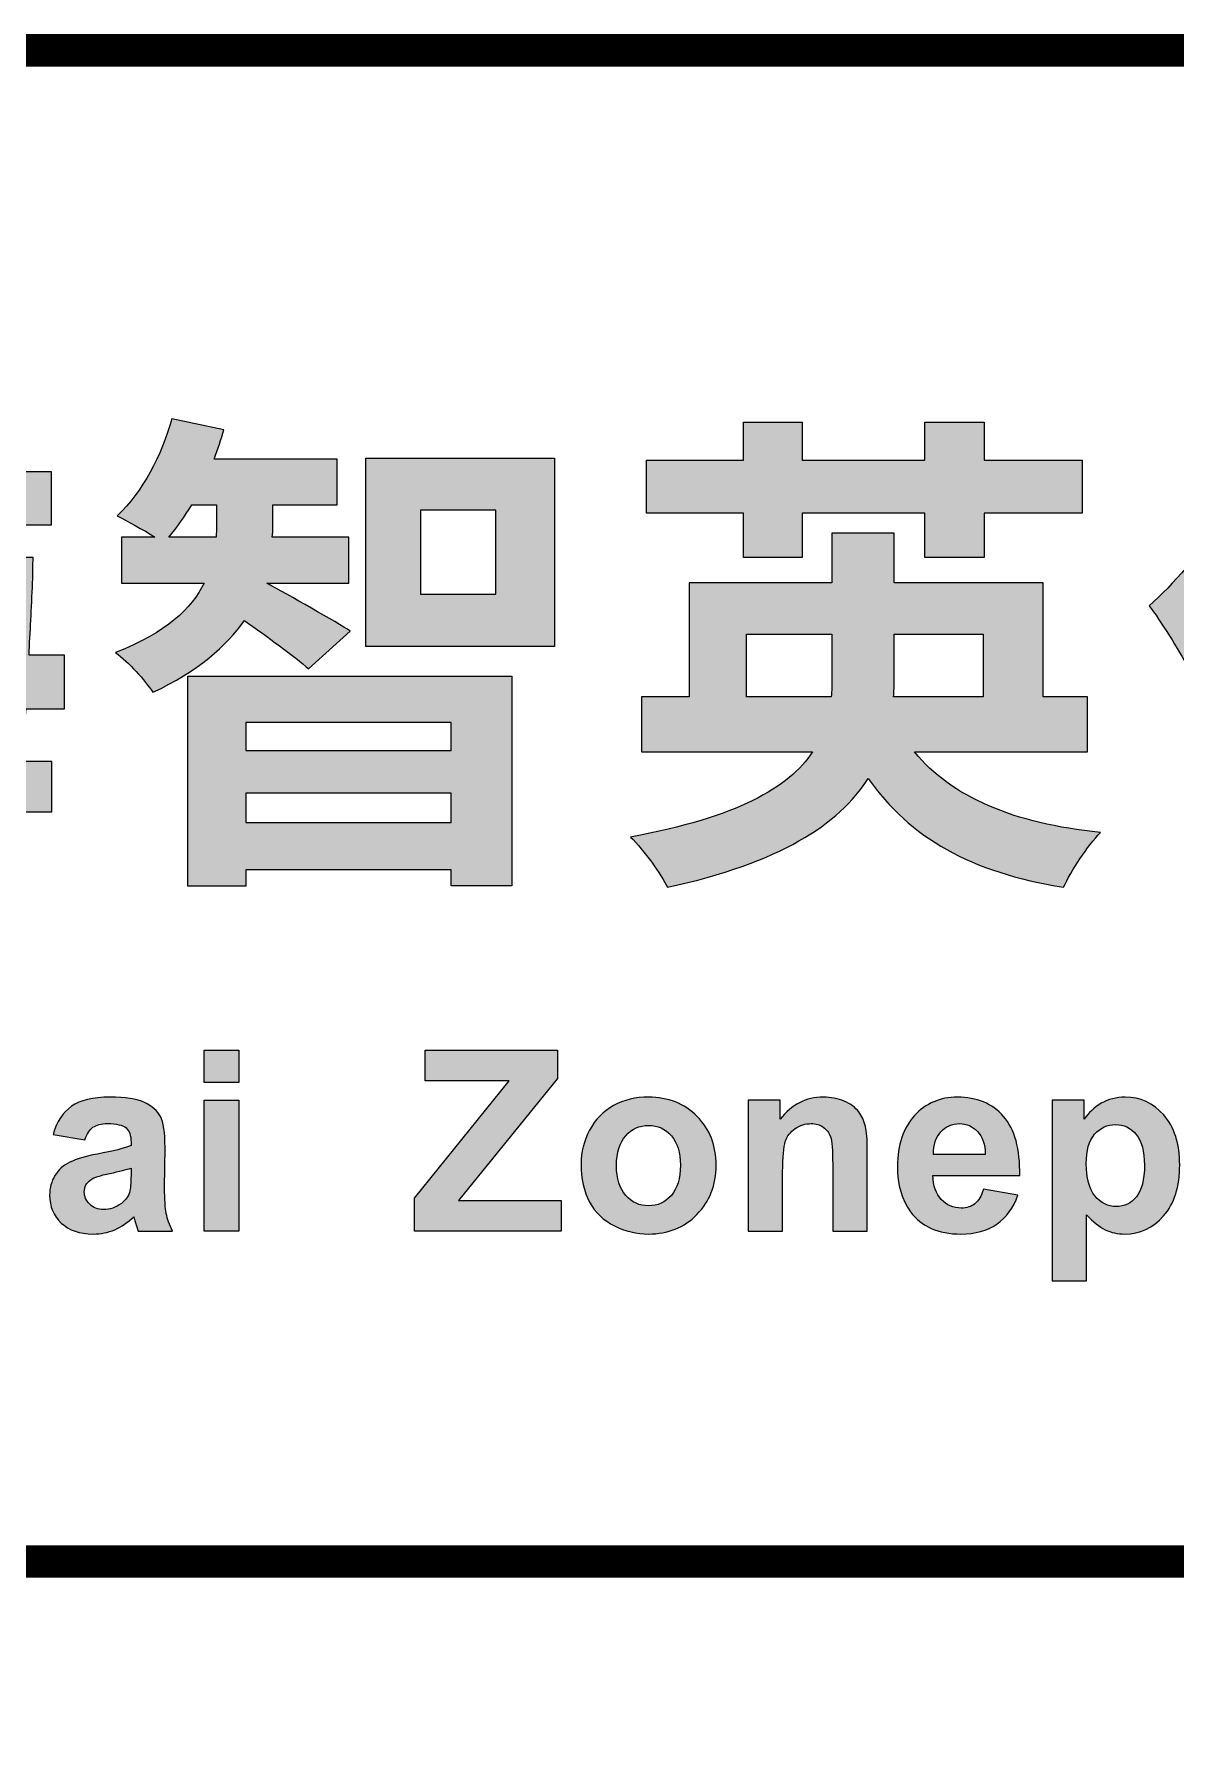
# Model space of a CAD drawing. Extents: x 148 to 221443, y -36682 to 6758.
# Drawn here: x 142863.4 to 143075, y -12151.3 to -11835 of the extents above; entities that cross this region are included whole.
import ezdxf

# ---------------------------------------------------------------- set-up
doc = ezdxf.new("R2010")
doc.units = 0
doc.header["$LTSCALE"] = 10
doc.header["$MEASUREMENT"] = 0
doc.layers.add('图层 1', color=7, linetype='Continuous')
doc.layers.add('图框层', color=7, linetype='Continuous', lineweight=15)

# ---------------------------------------------------------------- blocks, each defined once
blk = doc.blocks.new('block 5')
at = {"layer": '图层 1', "true_color": 0x0f208a}
h = blk.add_hatch(color=166, dxfattribs=at)
h.dxf.hatch_style = 2
edge = h.paths.add_edge_path()
edge.add_spline(control_points=[(88.756, -146.79), (88.591, -146.625), (88.242, -146.402), (87.971, -146.256), (87.971, -146.256), (88.281, -145.863), (88.281, -145.863), (88.553, -145.985), (88.911, -146.198), (89.086, -146.353), (89.086, -146.353), (88.756, -146.79), (88.756, -146.79)], knot_values=[0, 0, 0, 0, 1, 1, 1, 2, 2, 2, 3, 3, 3, 4, 4, 4, 4], degree=3, periodic=0)
edge = h.paths.add_edge_path()
edge.add_spline(control_points=[(88.097, -148.55), (88.295, -148.177), (88.562, -147.561), (88.771, -146.993), (88.771, -146.993), (89.212, -147.313), (89.212, -147.313), (89.033, -147.828), (88.814, -148.39), (88.601, -148.866), (88.601, -148.866), (88.097, -148.55), (88.097, -148.55)], knot_values=[0, 0, 0, 0, 1, 1, 1, 2, 2, 2, 3, 3, 3, 4, 4, 4, 4], degree=3, periodic=0)
edge = h.paths.add_edge_path()
edge.add_spline(control_points=[(89.076, -145.427), (88.902, -145.262), (88.523, -145.029), (88.242, -144.879), (88.242, -144.879), (88.562, -144.491), (88.562, -144.491), (88.844, -144.622), (89.227, -144.835), (89.421, -144.99), (89.421, -144.99), (89.076, -145.427), (89.076, -145.427)], knot_values=[0, 0, 0, 0, 1, 1, 1, 2, 2, 2, 3, 3, 3, 4, 4, 4, 4], degree=3, periodic=0)
edge = h.paths.add_edge_path()
edge.add_spline(control_points=[(92.117, -147.212), (92.103, -147.406), (92.088, -147.575), (92.074, -147.726), (92.074, -147.726), (92.37, -147.726), (92.37, -147.726), (92.37, -147.726), (92.37, -148.216), (92.37, -148.216), (92.37, -148.216), (92.011, -148.216), (92.011, -148.216), (91.972, -148.448), (91.923, -148.584), (91.865, -148.667), (91.754, -148.817), (91.632, -148.861), (91.472, -148.885), (91.327, -148.909), (91.094, -148.909), (90.866, -148.895), (90.856, -148.759), (90.798, -148.555), (90.716, -148.424), (90.929, -148.444), (91.118, -148.444), (91.215, -148.444), (91.298, -148.444), (91.341, -148.429), (91.395, -148.366), (91.414, -148.337), (91.438, -148.293), (91.458, -148.216), (91.458, -148.216), (89.455, -148.216), (89.455, -148.216), (89.508, -147.939), (89.566, -147.585), (89.62, -147.212), (89.62, -147.212), (89.188, -147.212), (89.188, -147.212), (89.188, -147.212), (89.188, -146.688), (89.188, -146.688), (89.188, -146.688), (89.687, -146.688), (89.687, -146.688), (89.721, -146.426), (89.75, -146.164), (89.775, -145.917), (89.716, -146.004), (89.653, -146.087), (89.595, -146.164), (89.484, -146.077), (89.236, -145.921), (89.101, -145.849), (89.426, -145.504), (89.712, -144.947), (89.877, -144.413), (89.877, -144.413), (90.434, -144.554), (90.434, -144.554), (90.396, -144.665), (90.352, -144.787), (90.303, -144.903), (90.303, -144.903), (92.365, -144.903), (92.365, -144.903), (92.365, -144.903), (92.365, -145.417), (92.365, -145.417), (92.365, -145.417), (90.066, -145.417), (90.066, -145.417), (90.008, -145.529), (89.954, -145.635), (89.891, -145.737), (89.891, -145.737), (92.185, -145.737), (92.185, -145.737), (92.185, -145.737), (92.185, -145.907), (92.18, -145.98), (92.171, -146.237), (92.156, -146.47), (92.146, -146.688), (92.146, -146.688), (92.491, -146.688), (92.491, -146.688), (92.491, -146.688), (92.491, -147.212), (92.491, -147.212), (92.491, -147.212), (92.117, -147.212), (92.117, -147.212)], knot_values=[0, 0, 0, 0, 1, 1, 1, 2, 2, 2, 3, 3, 3, 4, 4, 4, 5, 5, 5, 6, 6, 6, 7, 7, 7, 8, 8, 8, 9, 9, 9, 10, 10, 10, 11, 11, 11, 12, 12, 12, 13, 13, 13, 14, 14, 14, 15, 15, 15, 16, 16, 16, 17, 17, 17, 18, 18, 18, 19, 19, 19, 20, 20, 20, 21, 21, 21, 22, 22, 22, 23, 23, 23, 24, 24, 24, 25, 25, 25, 26, 26, 26, 27, 27, 27, 28, 28, 28, 29, 29, 29, 30, 30, 30, 31, 31, 31, 32, 32, 32, 32], degree=3, periodic=0)
edge = h.paths.add_edge_path()
edge.add_spline(control_points=[(90.153, -147.212), (90.129, -147.391), (90.105, -147.561), (90.08, -147.726), (90.08, -147.726), (90.813, -147.726), (90.813, -147.726), (90.696, -147.595), (90.531, -147.444), (90.391, -147.328), (90.391, -147.328), (90.575, -147.212), (90.575, -147.212), (90.575, -147.212), (90.153, -147.212), (90.153, -147.212)], knot_values=[0, 0, 0, 0, 1, 1, 1, 2, 2, 2, 3, 3, 3, 4, 4, 4, 5, 5, 5, 5], degree=3, periodic=0)
edge = h.paths.add_edge_path()
edge.add_spline(control_points=[(90.279, -146.227), (90.26, -146.382), (90.24, -146.533), (90.221, -146.688), (90.221, -146.688), (90.876, -146.688), (90.876, -146.688), (90.779, -146.571), (90.643, -146.441), (90.522, -146.334), (90.522, -146.334), (90.686, -146.227), (90.686, -146.227), (90.686, -146.227), (90.279, -146.227), (90.279, -146.227)], knot_values=[0, 0, 0, 0, 1, 1, 1, 2, 2, 2, 3, 3, 3, 4, 4, 4, 5, 5, 5, 5], degree=3, periodic=0)
edge = h.paths.add_edge_path()
edge.add_spline(control_points=[(91.54, -147.726), (91.56, -147.58), (91.574, -147.415), (91.589, -147.212), (91.589, -147.212), (90.808, -147.212), (90.808, -147.212), (90.968, -147.343), (91.142, -147.498), (91.239, -147.619), (91.239, -147.619), (91.084, -147.726), (91.084, -147.726), (91.084, -147.726), (91.54, -147.726), (91.54, -147.726)], knot_values=[0, 0, 0, 0, 1, 1, 1, 2, 2, 2, 3, 3, 3, 4, 4, 4, 5, 5, 5, 5], degree=3, periodic=0)
edge = h.paths.add_edge_path()
edge.add_spline(control_points=[(90.919, -146.227), (91.055, -146.348), (91.205, -146.489), (91.288, -146.596), (91.288, -146.596), (91.152, -146.688), (91.152, -146.688), (91.152, -146.688), (91.618, -146.688), (91.618, -146.688), (91.623, -146.542), (91.632, -146.392), (91.637, -146.227), (91.637, -146.227), (90.919, -146.227), (90.919, -146.227)], knot_values=[0, 0, 0, 0, 1, 1, 1, 2, 2, 2, 3, 3, 3, 4, 4, 4, 5, 5, 5, 5], degree=3, periodic=0)
h = blk.add_hatch(color=166, dxfattribs=at)
h.dxf.hatch_style = 2
edge = h.paths.add_edge_path()
edge.add_spline(control_points=[(94.873, -146.824), (94.737, -146.702), (94.465, -146.504), (94.247, -146.353), (94.072, -146.601), (93.791, -146.848), (93.355, -147.052), (93.277, -146.935), (93.117, -146.756), (92.991, -146.664), (93.486, -146.47), (93.733, -146.232), (93.854, -145.989), (93.854, -145.989), (93.049, -145.989), (93.049, -145.989), (93.049, -145.989), (93.049, -145.538), (93.049, -145.538), (93.049, -145.538), (93.374, -145.538), (93.374, -145.538), (93.258, -145.466), (93.102, -145.378), (93.006, -145.33), (93.253, -145.097), (93.442, -144.743), (93.539, -144.384), (93.539, -144.384), (94.048, -144.491), (94.048, -144.491), (94.019, -144.583), (93.99, -144.68), (93.951, -144.777), (93.951, -144.777), (95.154, -144.777), (95.154, -144.777), (95.154, -144.777), (95.154, -145.223), (95.154, -145.223), (95.154, -145.223), (94.524, -145.223), (94.524, -145.223), (94.524, -145.223), (94.524, -145.441), (94.524, -145.441), (94.524, -145.475), (94.524, -145.504), (94.519, -145.538), (94.519, -145.538), (95.266, -145.538), (95.266, -145.538), (95.266, -145.538), (95.266, -145.989), (95.266, -145.989), (95.266, -145.989), (94.465, -145.989), (94.465, -145.989), (94.669, -146.096), (95.154, -146.373), (95.28, -146.455), (95.28, -146.455), (94.873, -146.824), (94.873, -146.824)], knot_values=[0, 0, 0, 0, 1, 1, 1, 2, 2, 2, 3, 3, 3, 4, 4, 4, 5, 5, 5, 6, 6, 6, 7, 7, 7, 8, 8, 8, 9, 9, 9, 10, 10, 10, 11, 11, 11, 12, 12, 12, 13, 13, 13, 14, 14, 14, 15, 15, 15, 16, 16, 16, 17, 17, 17, 18, 18, 18, 19, 19, 19, 20, 20, 20, 21, 21, 21, 21], degree=3, periodic=0)
edge = h.paths.add_edge_path()
edge.add_spline(control_points=[(93.971, -145.538), (93.975, -145.5), (93.975, -145.466), (93.975, -145.432), (93.975, -145.432), (93.975, -145.223), (93.975, -145.223), (93.975, -145.223), (93.733, -145.223), (93.733, -145.223), (93.665, -145.34), (93.587, -145.446), (93.51, -145.538), (93.51, -145.538), (93.971, -145.538), (93.971, -145.538)], knot_values=[0, 0, 0, 0, 1, 1, 1, 2, 2, 2, 3, 3, 3, 4, 4, 4, 5, 5, 5, 5], degree=3, periodic=0)
h.paths.add_polyline_path([(93.694, -146.896), (96.856, -146.896), (96.856, -148.938), (96.265, -148.938), (96.265, -148.783), (94.262, -148.783), (94.262, -148.943), (93.694, -148.943)])
h.paths.add_polyline_path([(94.262, -147.347), (94.262, -147.619), (96.265, -147.619), (96.265, -147.347)])
h.paths.add_polyline_path([(96.265, -148.322), (96.265, -148.036), (94.262, -148.036), (94.262, -148.322)])
h.paths.add_polyline_path([(97.273, -144.767), (97.273, -146.605), (95.431, -146.605), (95.431, -144.767)])
h.paths.add_polyline_path([(96.701, -145.276), (95.964, -145.276), (95.964, -146.096), (96.701, -146.096)])
h = blk.add_hatch(color=166, dxfattribs=at)
h.dxf.hatch_style = 2
edge = h.paths.add_edge_path()
edge.add_spline(control_points=[(100.785, -147.634), (101.149, -148.075), (101.751, -148.332), (102.599, -148.419), (102.473, -148.55), (102.313, -148.793), (102.24, -148.953), (101.333, -148.807), (100.742, -148.473), (100.334, -147.891), (100.048, -148.342), (99.471, -148.715), (98.375, -148.953), (98.312, -148.827), (98.147, -148.594), (98.016, -148.463), (99.054, -148.274), (99.563, -147.978), (99.791, -147.634), (99.791, -147.634), (98.123, -147.634), (98.123, -147.634), (98.123, -147.634), (98.123, -147.095), (98.123, -147.095), (98.123, -147.095), (98.588, -147.095), (98.588, -147.095), (98.588, -147.095), (98.588, -145.985), (98.588, -145.985), (98.588, -145.985), (99.98, -145.985), (99.98, -145.985), (99.98, -145.985), (99.98, -145.5), (99.98, -145.5), (99.98, -145.5), (100.586, -145.5), (100.586, -145.5), (100.586, -145.5), (100.586, -145.985), (100.586, -145.985), (100.586, -145.985), (102.041, -145.985), (102.041, -145.985), (102.041, -145.985), (102.041, -147.095), (102.041, -147.095), (102.041, -147.095), (102.473, -147.095), (102.473, -147.095), (102.473, -147.095), (102.473, -147.634), (102.473, -147.634), (102.473, -147.634), (100.785, -147.634), (100.785, -147.634)], knot_values=[0, 0, 0, 0, 1, 1, 1, 2, 2, 2, 3, 3, 3, 4, 4, 4, 5, 5, 5, 6, 6, 6, 7, 7, 7, 8, 8, 8, 9, 9, 9, 10, 10, 10, 11, 11, 11, 12, 12, 12, 13, 13, 13, 14, 14, 14, 15, 15, 15, 16, 16, 16, 17, 17, 17, 18, 18, 18, 19, 19, 19, 19], degree=3, periodic=0)
h.paths.add_polyline_path([(99.117, -145.306), (98.171, -145.306), (98.171, -144.787), (99.117, -144.787), (99.117, -144.418), (99.689, -144.418), (99.689, -144.787), (100.887, -144.787), (100.887, -144.418), (101.464, -144.418), (101.464, -144.787), (102.42, -144.787), (102.42, -145.306), (101.464, -145.306), (101.464, -145.737), (100.887, -145.737), (100.887, -145.306), (99.689, -145.306), (99.689, -145.737), (99.117, -145.737)])
edge = h.paths.add_edge_path()
edge.add_spline(control_points=[(99.971, -147.095), (99.98, -147.037), (99.98, -146.979), (99.98, -146.921), (99.98, -146.921), (99.98, -146.484), (99.98, -146.484), (99.98, -146.484), (99.146, -146.484), (99.146, -146.484), (99.146, -146.484), (99.146, -147.095), (99.146, -147.095), (99.146, -147.095), (99.971, -147.095), (99.971, -147.095)], knot_values=[0, 0, 0, 0, 1, 1, 1, 2, 2, 2, 3, 3, 3, 4, 4, 4, 5, 5, 5, 5], degree=3, periodic=0)
edge = h.paths.add_edge_path()
edge.add_spline(control_points=[(100.586, -146.484), (100.586, -146.484), (100.586, -146.93), (100.586, -146.93), (100.586, -146.984), (100.586, -147.042), (100.582, -147.095), (100.582, -147.095), (101.455, -147.095), (101.455, -147.095), (101.455, -147.095), (101.455, -146.484), (101.455, -146.484), (101.455, -146.484), (100.586, -146.484), (100.586, -146.484)], knot_values=[0, 0, 0, 0, 1, 1, 1, 2, 2, 2, 3, 3, 3, 4, 4, 4, 5, 5, 5, 5], degree=3, periodic=0)
h = blk.add_hatch(color=166, dxfattribs=at)
h.dxf.hatch_style = 2
edge = h.paths.add_edge_path()
edge.add_spline(control_points=[(106.766, -148.283), (106.975, -148.283), (107.009, -148.089), (107.047, -147.289), (107.193, -147.406), (107.45, -147.527), (107.615, -147.566), (107.552, -148.507), (107.402, -148.861), (106.824, -148.861), (106.824, -148.861), (106.116, -148.861), (106.116, -148.861), (105.52, -148.861), (105.35, -148.647), (105.35, -147.949), (105.35, -147.949), (105.35, -147.449), (105.35, -147.449), (105.161, -147.566), (104.981, -147.663), (104.797, -147.75), (104.719, -147.639), (104.559, -147.469), (104.419, -147.352), (104.419, -147.352), (104.419, -148.943), (104.419, -148.943), (104.419, -148.943), (103.808, -148.943), (103.808, -148.943), (103.808, -148.943), (103.808, -146.397), (103.808, -146.397), (103.686, -146.542), (103.565, -146.673), (103.444, -146.794), (103.371, -146.654), (103.182, -146.344), (103.075, -146.208), (103.56, -145.776), (104.036, -145.092), (104.302, -144.394), (104.302, -144.394), (104.889, -144.588), (104.889, -144.588), (104.758, -144.898), (104.598, -145.213), (104.419, -145.519), (104.419, -145.519), (104.419, -147.289), (104.419, -147.289), (104.719, -147.144), (105.039, -146.964), (105.35, -146.736), (105.35, -146.736), (105.35, -144.486), (105.35, -144.486), (105.35, -144.486), (105.975, -144.486), (105.975, -144.486), (105.975, -144.486), (105.975, -146.237), (105.975, -146.237), (106.364, -145.888), (106.722, -145.485), (107.009, -145.044), (107.009, -145.044), (107.561, -145.422), (107.561, -145.422), (107.11, -146.048), (106.548, -146.591), (105.975, -147.027), (105.975, -147.027), (105.975, -147.959), (105.975, -147.959), (105.975, -148.24), (106.005, -148.283), (106.199, -148.283), (106.199, -148.283), (106.766, -148.283), (106.766, -148.283)], knot_values=[0, 0, 0, 0, 1, 1, 1, 2, 2, 2, 3, 3, 3, 4, 4, 4, 5, 5, 5, 6, 6, 6, 7, 7, 7, 8, 8, 8, 9, 9, 9, 10, 10, 10, 11, 11, 11, 12, 12, 12, 13, 13, 13, 14, 14, 14, 15, 15, 15, 16, 16, 16, 17, 17, 17, 18, 18, 18, 19, 19, 19, 20, 20, 20, 21, 21, 21, 22, 22, 22, 23, 23, 23, 24, 24, 24, 25, 25, 25, 26, 26, 26, 27, 27, 27, 27], degree=3, periodic=0)
at = {"layer": '图层 1', "lineweight": 0}
for points in [[(99.117, -145.306), (98.171, -145.306), (98.171, -144.787), (99.117, -144.787), (99.117, -144.418), (99.689, -144.418), (99.689, -144.787), (100.887, -144.787), (100.887, -144.418), (101.464, -144.418), (101.464, -144.787), (102.42, -144.787), (102.42, -145.306), (101.464, -145.306), (101.464, -145.737), (100.887, -145.737), (100.887, -145.306), (99.689, -145.306), (99.689, -145.737), (99.117, -145.737), (99.117, -145.306)], [(97.273, -144.767), (97.273, -146.605), (95.431, -146.605), (95.431, -144.767), (97.273, -144.767)], [(96.701, -145.276), (95.964, -145.276), (95.964, -146.096), (96.701, -146.096), (96.701, -145.276)], [(93.694, -146.896), (96.856, -146.896), (96.856, -148.938), (96.265, -148.938), (96.265, -148.783), (94.262, -148.783), (94.262, -148.943), (93.694, -148.943), (93.694, -146.896)], [(94.262, -147.347), (94.262, -147.619), (96.265, -147.619), (96.265, -147.347), (94.262, -147.347)], [(96.265, -148.322), (96.265, -148.036), (94.262, -148.036), (94.262, -148.322), (96.265, -148.322)]]:
    blk.add_lwpolyline(points, dxfattribs=at)
for points, knots in [([(92.117, -147.212), (92.103, -147.406), (92.088, -147.575), (92.074, -147.726), (92.074, -147.726), (92.37, -147.726), (92.37, -147.726), (92.37, -147.726), (92.37, -148.216), (92.37, -148.216), (92.37, -148.216), (92.011, -148.216), (92.011, -148.216), (91.972, -148.448), (91.923, -148.584), (91.865, -148.667), (91.754, -148.817), (91.632, -148.861), (91.472, -148.885), (91.327, -148.909), (91.094, -148.909), (90.866, -148.895), (90.856, -148.759), (90.798, -148.555), (90.716, -148.424), (90.929, -148.444), (91.118, -148.444), (91.215, -148.444), (91.298, -148.444), (91.341, -148.429), (91.395, -148.366), (91.414, -148.337), (91.438, -148.293), (91.458, -148.216), (91.458, -148.216), (89.455, -148.216), (89.455, -148.216), (89.508, -147.939), (89.566, -147.585), (89.62, -147.212), (89.62, -147.212), (89.188, -147.212), (89.188, -147.212), (89.188, -147.212), (89.188, -146.688), (89.188, -146.688), (89.188, -146.688), (89.687, -146.688), (89.687, -146.688), (89.721, -146.426), (89.75, -146.164), (89.775, -145.917), (89.716, -146.004), (89.653, -146.087), (89.595, -146.164), (89.484, -146.077), (89.236, -145.921), (89.101, -145.849), (89.426, -145.504), (89.712, -144.947), (89.877, -144.413), (89.877, -144.413), (90.434, -144.554), (90.434, -144.554), (90.396, -144.665), (90.352, -144.787), (90.303, -144.903), (90.303, -144.903), (92.365, -144.903), (92.365, -144.903), (92.365, -144.903), (92.365, -145.417), (92.365, -145.417), (92.365, -145.417), (90.066, -145.417), (90.066, -145.417), (90.008, -145.529), (89.954, -145.635), (89.891, -145.737), (89.891, -145.737), (92.185, -145.737), (92.185, -145.737), (92.185, -145.737), (92.185, -145.907), (92.18, -145.98), (92.171, -146.237), (92.156, -146.47), (92.146, -146.688), (92.146, -146.688), (92.491, -146.688), (92.491, -146.688), (92.491, -146.688), (92.491, -147.212), (92.491, -147.212), (92.491, -147.212), (92.117, -147.212), (92.117, -147.212)], [0, 0, 0, 0, 1, 1, 1, 2, 2, 2, 3, 3, 3, 4, 4, 4, 5, 5, 5, 6, 6, 6, 7, 7, 7, 8, 8, 8, 9, 9, 9, 10, 10, 10, 11, 11, 11, 12, 12, 12, 13, 13, 13, 14, 14, 14, 15, 15, 15, 16, 16, 16, 17, 17, 17, 18, 18, 18, 19, 19, 19, 20, 20, 20, 21, 21, 21, 22, 22, 22, 23, 23, 23, 24, 24, 24, 25, 25, 25, 26, 26, 26, 27, 27, 27, 28, 28, 28, 29, 29, 29, 30, 30, 30, 31, 31, 31, 32, 32, 32, 32]), ([(94.873, -146.824), (94.737, -146.702), (94.465, -146.504), (94.247, -146.353), (94.072, -146.601), (93.791, -146.848), (93.355, -147.052), (93.277, -146.935), (93.117, -146.756), (92.991, -146.664), (93.486, -146.47), (93.733, -146.232), (93.854, -145.989), (93.854, -145.989), (93.049, -145.989), (93.049, -145.989), (93.049, -145.989), (93.049, -145.538), (93.049, -145.538), (93.049, -145.538), (93.374, -145.538), (93.374, -145.538), (93.258, -145.466), (93.102, -145.378), (93.006, -145.33), (93.253, -145.097), (93.442, -144.743), (93.539, -144.384), (93.539, -144.384), (94.048, -144.491), (94.048, -144.491), (94.019, -144.583), (93.99, -144.68), (93.951, -144.777), (93.951, -144.777), (95.154, -144.777), (95.154, -144.777), (95.154, -144.777), (95.154, -145.223), (95.154, -145.223), (95.154, -145.223), (94.524, -145.223), (94.524, -145.223), (94.524, -145.223), (94.524, -145.441), (94.524, -145.441), (94.524, -145.475), (94.524, -145.504), (94.519, -145.538), (94.519, -145.538), (95.266, -145.538), (95.266, -145.538), (95.266, -145.538), (95.266, -145.989), (95.266, -145.989), (95.266, -145.989), (94.465, -145.989), (94.465, -145.989), (94.669, -146.096), (95.154, -146.373), (95.28, -146.455), (95.28, -146.455), (94.873, -146.824), (94.873, -146.824)], [0, 0, 0, 0, 1, 1, 1, 2, 2, 2, 3, 3, 3, 4, 4, 4, 5, 5, 5, 6, 6, 6, 7, 7, 7, 8, 8, 8, 9, 9, 9, 10, 10, 10, 11, 11, 11, 12, 12, 12, 13, 13, 13, 14, 14, 14, 15, 15, 15, 16, 16, 16, 17, 17, 17, 18, 18, 18, 19, 19, 19, 20, 20, 20, 21, 21, 21, 21]), ([(106.766, -148.283), (106.975, -148.283), (107.009, -148.089), (107.047, -147.289), (107.193, -147.406), (107.45, -147.527), (107.615, -147.566), (107.552, -148.507), (107.402, -148.861), (106.824, -148.861), (106.824, -148.861), (106.116, -148.861), (106.116, -148.861), (105.52, -148.861), (105.35, -148.647), (105.35, -147.949), (105.35, -147.949), (105.35, -147.449), (105.35, -147.449), (105.161, -147.566), (104.981, -147.663), (104.797, -147.75), (104.719, -147.639), (104.559, -147.469), (104.419, -147.352), (104.419, -147.352), (104.419, -148.943), (104.419, -148.943), (104.419, -148.943), (103.808, -148.943), (103.808, -148.943), (103.808, -148.943), (103.808, -146.397), (103.808, -146.397), (103.686, -146.542), (103.565, -146.673), (103.444, -146.794), (103.371, -146.654), (103.182, -146.344), (103.075, -146.208), (103.56, -145.776), (104.036, -145.092), (104.302, -144.394), (104.302, -144.394), (104.889, -144.588), (104.889, -144.588), (104.758, -144.898), (104.598, -145.213), (104.419, -145.519), (104.419, -145.519), (104.419, -147.289), (104.419, -147.289), (104.719, -147.144), (105.039, -146.964), (105.35, -146.736), (105.35, -146.736), (105.35, -144.486), (105.35, -144.486), (105.35, -144.486), (105.975, -144.486), (105.975, -144.486), (105.975, -144.486), (105.975, -146.237), (105.975, -146.237), (106.364, -145.888), (106.722, -145.485), (107.009, -145.044), (107.009, -145.044), (107.561, -145.422), (107.561, -145.422), (107.11, -146.048), (106.548, -146.591), (105.975, -147.027), (105.975, -147.027), (105.975, -147.959), (105.975, -147.959), (105.975, -148.24), (106.005, -148.283), (106.199, -148.283), (106.199, -148.283), (106.766, -148.283), (106.766, -148.283)], [0, 0, 0, 0, 1, 1, 1, 2, 2, 2, 3, 3, 3, 4, 4, 4, 5, 5, 5, 6, 6, 6, 7, 7, 7, 8, 8, 8, 9, 9, 9, 10, 10, 10, 11, 11, 11, 12, 12, 12, 13, 13, 13, 14, 14, 14, 15, 15, 15, 16, 16, 16, 17, 17, 17, 18, 18, 18, 19, 19, 19, 20, 20, 20, 21, 21, 21, 22, 22, 22, 23, 23, 23, 24, 24, 24, 25, 25, 25, 26, 26, 26, 27, 27, 27, 27]), ([(93.971, -145.538), (93.975, -145.5), (93.975, -145.466), (93.975, -145.432), (93.975, -145.432), (93.975, -145.223), (93.975, -145.223), (93.975, -145.223), (93.733, -145.223), (93.733, -145.223), (93.665, -145.34), (93.587, -145.446), (93.51, -145.538), (93.51, -145.538), (93.971, -145.538), (93.971, -145.538)], [0, 0, 0, 0, 1, 1, 1, 2, 2, 2, 3, 3, 3, 4, 4, 4, 5, 5, 5, 5]), ([(100.785, -147.634), (101.149, -148.075), (101.751, -148.332), (102.599, -148.419), (102.473, -148.55), (102.313, -148.793), (102.24, -148.953), (101.333, -148.807), (100.742, -148.473), (100.334, -147.891), (100.048, -148.342), (99.471, -148.715), (98.375, -148.953), (98.312, -148.827), (98.147, -148.594), (98.016, -148.463), (99.054, -148.274), (99.563, -147.978), (99.791, -147.634), (99.791, -147.634), (98.123, -147.634), (98.123, -147.634), (98.123, -147.634), (98.123, -147.095), (98.123, -147.095), (98.123, -147.095), (98.588, -147.095), (98.588, -147.095), (98.588, -147.095), (98.588, -145.985), (98.588, -145.985), (98.588, -145.985), (99.98, -145.985), (99.98, -145.985), (99.98, -145.985), (99.98, -145.5), (99.98, -145.5), (99.98, -145.5), (100.586, -145.5), (100.586, -145.5), (100.586, -145.5), (100.586, -145.985), (100.586, -145.985), (100.586, -145.985), (102.041, -145.985), (102.041, -145.985), (102.041, -145.985), (102.041, -147.095), (102.041, -147.095), (102.041, -147.095), (102.473, -147.095), (102.473, -147.095), (102.473, -147.095), (102.473, -147.634), (102.473, -147.634), (102.473, -147.634), (100.785, -147.634), (100.785, -147.634)], [0, 0, 0, 0, 1, 1, 1, 2, 2, 2, 3, 3, 3, 4, 4, 4, 5, 5, 5, 6, 6, 6, 7, 7, 7, 8, 8, 8, 9, 9, 9, 10, 10, 10, 11, 11, 11, 12, 12, 12, 13, 13, 13, 14, 14, 14, 15, 15, 15, 16, 16, 16, 17, 17, 17, 18, 18, 18, 19, 19, 19, 19]), ([(99.971, -147.095), (99.98, -147.037), (99.98, -146.979), (99.98, -146.921), (99.98, -146.921), (99.98, -146.484), (99.98, -146.484), (99.98, -146.484), (99.146, -146.484), (99.146, -146.484), (99.146, -146.484), (99.146, -147.095), (99.146, -147.095), (99.146, -147.095), (99.971, -147.095), (99.971, -147.095)], [0, 0, 0, 0, 1, 1, 1, 2, 2, 2, 3, 3, 3, 4, 4, 4, 5, 5, 5, 5]), ([(100.586, -146.484), (100.586, -146.484), (100.586, -146.93), (100.586, -146.93), (100.586, -146.984), (100.586, -147.042), (100.582, -147.095), (100.582, -147.095), (101.455, -147.095), (101.455, -147.095), (101.455, -147.095), (101.455, -146.484), (101.455, -146.484), (101.455, -146.484), (100.586, -146.484), (100.586, -146.484)], [0, 0, 0, 0, 1, 1, 1, 2, 2, 2, 3, 3, 3, 4, 4, 4, 5, 5, 5, 5])]:
    blk.add_open_spline(points, degree=3, knots=knots, dxfattribs=at)
blk = doc.blocks.new('block 6')
at = {"layer": '图层 1', "true_color": 0x0f208a}
h = blk.add_hatch(color=166, dxfattribs=at)
h.dxf.hatch_style = 2
h.paths.add_polyline_path([(93.855, -150.856), (93.855, -150.543), (94.193, -150.543), (94.193, -150.856)])
h.paths.add_polyline_path([(93.855, -152.306), (93.855, -151.029), (94.193, -151.029), (94.193, -152.306)])
h = blk.add_hatch(color=166, dxfattribs=at)
h.dxf.hatch_style = 2
h.paths.add_polyline_path([(95.906, -152.306), (95.906, -151.985), (96.832, -150.841), (96.01, -150.841), (96.01, -150.543), (97.301, -150.543), (97.301, -150.819), (96.335, -152.009), (97.338, -152.009), (97.338, -152.306)])
h = blk.add_hatch(color=166, dxfattribs=at)
h.dxf.hatch_style = 2
edge = h.paths.add_edge_path()
edge.add_spline(control_points=[(92.689, -151.418), (92.689, -151.418), (92.382, -151.363), (92.382, -151.363), (92.416, -151.24), (92.476, -151.148), (92.56, -151.089), (92.644, -151.03), (92.769, -151), (92.935, -151), (93.086, -151), (93.198, -151.018), (93.272, -151.053), (93.346, -151.089), (93.398, -151.134), (93.428, -151.189), (93.458, -151.244), (93.473, -151.345), (93.473, -151.492), (93.473, -151.492), (93.469, -151.886), (93.469, -151.886), (93.469, -151.998), (93.475, -152.081), (93.485, -152.135), (93.496, -152.188), (93.516, -152.245), (93.546, -152.306), (93.546, -152.306), (93.212, -152.306), (93.212, -152.306), (93.203, -152.284), (93.192, -152.25), (93.179, -152.206), (93.174, -152.186), (93.17, -152.173), (93.167, -152.166), (93.11, -152.223), (93.048, -152.265), (92.982, -152.293), (92.916, -152.321), (92.846, -152.335), (92.772, -152.335), (92.64, -152.335), (92.536, -152.299), (92.461, -152.228), (92.385, -152.156), (92.347, -152.066), (92.347, -151.957), (92.347, -151.885), (92.364, -151.821), (92.399, -151.764), (92.433, -151.708), (92.482, -151.664), (92.544, -151.634), (92.606, -151.604), (92.695, -151.578), (92.813, -151.555), (92.971, -151.526), (93.08, -151.498), (93.141, -151.473), (93.141, -151.473), (93.141, -151.439), (93.141, -151.439), (93.141, -151.374), (93.125, -151.328), (93.093, -151.3), (93.061, -151.272), (93, -151.258), (92.911, -151.258), (92.851, -151.258), (92.804, -151.27), (92.77, -151.294), (92.737, -151.318), (92.71, -151.359), (92.689, -151.418)], knot_values=[0, 0, 0, 0, 1, 1, 1, 2, 2, 2, 3, 3, 3, 4, 4, 4, 5, 5, 5, 6, 6, 6, 7, 7, 7, 8, 8, 8, 9, 9, 9, 10, 10, 10, 11, 11, 11, 12, 12, 12, 13, 13, 13, 14, 14, 14, 15, 15, 15, 16, 16, 16, 17, 17, 17, 18, 18, 18, 19, 19, 19, 20, 20, 20, 21, 21, 21, 22, 22, 22, 23, 23, 23, 24, 24, 24, 25, 25, 25, 25], degree=3, periodic=0)
edge = h.paths.add_edge_path()
edge.add_spline(control_points=[(93.141, -151.692), (93.098, -151.707), (93.029, -151.724), (92.935, -151.744), (92.841, -151.764), (92.78, -151.784), (92.751, -151.803), (92.707, -151.834), (92.685, -151.874), (92.685, -151.923), (92.685, -151.969), (92.703, -152.011), (92.738, -152.045), (92.773, -152.08), (92.818, -152.097), (92.873, -152.097), (92.934, -152.097), (92.992, -152.077), (93.047, -152.037), (93.088, -152.006), (93.115, -151.969), (93.128, -151.925), (93.136, -151.896), (93.141, -151.841), (93.141, -151.76), (93.141, -151.76), (93.141, -151.692), (93.141, -151.692)], knot_values=[0, 0, 0, 0, 1, 1, 1, 2, 2, 2, 3, 3, 3, 4, 4, 4, 5, 5, 5, 6, 6, 6, 7, 7, 7, 8, 8, 8, 9, 9, 9, 9], degree=3, periodic=0)
h = blk.add_hatch(color=166, dxfattribs=at)
h.dxf.hatch_style = 2
edge = h.paths.add_edge_path()
edge.add_spline(control_points=[(97.532, -151.649), (97.532, -151.537), (97.559, -151.428), (97.615, -151.323), (97.67, -151.218), (97.748, -151.138), (97.85, -151.083), (97.951, -151.027), (98.064, -151), (98.19, -151), (98.383, -151), (98.541, -151.063), (98.664, -151.188), (98.788, -151.313), (98.85, -151.472), (98.85, -151.664), (98.85, -151.857), (98.787, -152.017), (98.663, -152.144), (98.538, -152.271), (98.381, -152.335), (98.192, -152.335), (98.075, -152.335), (97.963, -152.308), (97.857, -152.255), (97.751, -152.203), (97.67, -152.125), (97.615, -152.023), (97.559, -151.92), (97.532, -151.796), (97.532, -151.649)], knot_values=[0, 0, 0, 0, 1, 1, 1, 2, 2, 2, 3, 3, 3, 4, 4, 4, 5, 5, 5, 6, 6, 6, 7, 7, 7, 8, 8, 8, 9, 9, 9, 10, 10, 10, 10], degree=3, periodic=0)
edge = h.paths.add_edge_path()
edge.add_spline(control_points=[(97.878, -151.668), (97.878, -151.794), (97.908, -151.891), (97.968, -151.958), (98.028, -152.026), (98.102, -152.06), (98.191, -152.06), (98.279, -152.06), (98.353, -152.026), (98.413, -151.958), (98.472, -151.891), (98.502, -151.793), (98.502, -151.665), (98.502, -151.54), (98.472, -151.444), (98.413, -151.376), (98.353, -151.309), (98.279, -151.276), (98.191, -151.276), (98.102, -151.276), (98.028, -151.309), (97.968, -151.376), (97.908, -151.444), (97.878, -151.541), (97.878, -151.668)], knot_values=[0, 0, 0, 0, 1, 1, 1, 2, 2, 2, 3, 3, 3, 4, 4, 4, 5, 5, 5, 6, 6, 6, 7, 7, 7, 8, 8, 8, 8], degree=3, periodic=0)
h = blk.add_hatch(color=166, dxfattribs=at)
h.dxf.hatch_style = 2
edge = h.paths.add_edge_path()
edge.add_spline(control_points=[(100.325, -152.306), (100.325, -152.306), (99.987, -152.306), (99.987, -152.306), (99.987, -152.306), (99.987, -151.654), (99.987, -151.654), (99.987, -151.516), (99.98, -151.427), (99.966, -151.386), (99.951, -151.346), (99.928, -151.315), (99.895, -151.292), (99.863, -151.27), (99.824, -151.258), (99.778, -151.258), (99.719, -151.258), (99.667, -151.274), (99.62, -151.307), (99.574, -151.339), (99.542, -151.381), (99.525, -151.434), (99.508, -151.487), (99.499, -151.585), (99.499, -151.728), (99.499, -151.728), (99.499, -152.306), (99.499, -152.306), (99.499, -152.306), (99.161, -152.306), (99.161, -152.306), (99.161, -152.306), (99.161, -151.029), (99.161, -151.029), (99.161, -151.029), (99.475, -151.029), (99.475, -151.029), (99.475, -151.029), (99.475, -151.216), (99.475, -151.216), (99.587, -151.072), (99.727, -151), (99.896, -151), (99.97, -151), (100.039, -151.013), (100.1, -151.04), (100.162, -151.067), (100.209, -151.101), (100.241, -151.143), (100.272, -151.185), (100.294, -151.232), (100.307, -151.285), (100.319, -151.338), (100.325, -151.413), (100.325, -151.512), (100.325, -151.512), (100.325, -152.306), (100.325, -152.306)], knot_values=[0, 0, 0, 0, 1, 1, 1, 2, 2, 2, 3, 3, 3, 4, 4, 4, 5, 5, 5, 6, 6, 6, 7, 7, 7, 8, 8, 8, 9, 9, 9, 10, 10, 10, 11, 11, 11, 12, 12, 12, 13, 13, 13, 14, 14, 14, 15, 15, 15, 16, 16, 16, 17, 17, 17, 18, 18, 18, 19, 19, 19, 19], degree=3, periodic=0)
h = blk.add_hatch(color=166, dxfattribs=at)
h.dxf.hatch_style = 2
edge = h.paths.add_edge_path()
edge.add_spline(control_points=[(101.457, -151.899), (101.457, -151.899), (101.794, -151.956), (101.794, -151.956), (101.75, -152.08), (101.682, -152.173), (101.589, -152.238), (101.495, -152.303), (101.378, -152.335), (101.238, -152.335), (101.016, -152.335), (100.852, -152.262), (100.745, -152.117), (100.661, -152.001), (100.619, -151.854), (100.619, -151.677), (100.619, -151.465), (100.674, -151.3), (100.785, -151.18), (100.895, -151.06), (101.035, -151), (101.204, -151), (101.394, -151), (101.544, -151.063), (101.654, -151.188), (101.764, -151.313), (101.817, -151.506), (101.812, -151.765), (101.812, -151.765), (100.965, -151.765), (100.965, -151.765), (100.967, -151.865), (100.995, -151.943), (101.047, -151.999), (101.099, -152.054), (101.164, -152.082), (101.242, -152.082), (101.295, -152.082), (101.339, -152.068), (101.375, -152.039), (101.411, -152.01), (101.438, -151.964), (101.457, -151.899)], knot_values=[0, 0, 0, 0, 1, 1, 1, 2, 2, 2, 3, 3, 3, 4, 4, 4, 5, 5, 5, 6, 6, 6, 7, 7, 7, 8, 8, 8, 9, 9, 9, 10, 10, 10, 11, 11, 11, 12, 12, 12, 13, 13, 13, 14, 14, 14, 14], degree=3, periodic=0)
edge = h.paths.add_edge_path()
edge.add_spline(control_points=[(101.476, -151.558), (101.474, -151.46), (101.448, -151.386), (101.4, -151.335), (101.352, -151.284), (101.294, -151.258), (101.225, -151.258), (101.151, -151.258), (101.09, -151.285), (101.042, -151.339), (100.994, -151.393), (100.97, -151.466), (100.971, -151.558), (100.971, -151.558), (101.476, -151.558), (101.476, -151.558)], knot_values=[0, 0, 0, 0, 1, 1, 1, 2, 2, 2, 3, 3, 3, 4, 4, 4, 5, 5, 5, 5], degree=3, periodic=0)
h = blk.add_hatch(color=166, dxfattribs=at)
h.dxf.hatch_style = 2
edge = h.paths.add_edge_path()
edge.add_spline(control_points=[(102.127, -151.029), (102.127, -151.029), (102.442, -151.029), (102.442, -151.029), (102.442, -151.029), (102.442, -151.216), (102.442, -151.216), (102.483, -151.152), (102.538, -151.1), (102.608, -151.06), (102.677, -151.02), (102.755, -151), (102.84, -151), (102.988, -151), (103.114, -151.058), (103.217, -151.174), (103.321, -151.291), (103.373, -151.453), (103.373, -151.66), (103.373, -151.874), (103.32, -152.039), (103.216, -152.157), (103.112, -152.276), (102.986, -152.335), (102.837, -152.335), (102.767, -152.335), (102.703, -152.321), (102.646, -152.293), (102.588, -152.265), (102.528, -152.217), (102.465, -152.149), (102.465, -152.149), (102.465, -152.792), (102.465, -152.792), (102.465, -152.792), (102.127, -152.792), (102.127, -152.792), (102.127, -152.792), (102.127, -151.029), (102.127, -151.029)], knot_values=[0, 0, 0, 0, 1, 1, 1, 2, 2, 2, 3, 3, 3, 4, 4, 4, 5, 5, 5, 6, 6, 6, 7, 7, 7, 8, 8, 8, 9, 9, 9, 10, 10, 10, 11, 11, 11, 12, 12, 12, 13, 13, 13, 13], degree=3, periodic=0)
edge = h.paths.add_edge_path()
edge.add_spline(control_points=[(102.461, -151.646), (102.461, -151.789), (102.49, -151.895), (102.546, -151.964), (102.603, -152.032), (102.673, -152.067), (102.754, -152.067), (102.833, -152.067), (102.898, -152.035), (102.95, -151.972), (103.003, -151.909), (103.029, -151.806), (103.029, -151.663), (103.029, -151.528), (103.002, -151.429), (102.948, -151.364), (102.894, -151.299), (102.828, -151.267), (102.748, -151.267), (102.666, -151.267), (102.597, -151.299), (102.543, -151.362), (102.488, -151.426), (102.461, -151.521), (102.461, -151.646)], knot_values=[0, 0, 0, 0, 1, 1, 1, 2, 2, 2, 3, 3, 3, 4, 4, 4, 5, 5, 5, 6, 6, 6, 7, 7, 7, 8, 8, 8, 8], degree=3, periodic=0)
at = {"layer": '图层 1', "lineweight": 0}
for points in [[(93.855, -150.856), (93.855, -150.543), (94.193, -150.543), (94.193, -150.856), (93.855, -150.856)], [(95.906, -152.306), (95.906, -151.985), (96.832, -150.841), (96.01, -150.841), (96.01, -150.543), (97.301, -150.543), (97.301, -150.819), (96.335, -152.009), (97.338, -152.009), (97.338, -152.306), (95.906, -152.306)], [(93.855, -152.306), (93.855, -151.029), (94.193, -151.029), (94.193, -152.306), (93.855, -152.306)]]:
    blk.add_lwpolyline(points, dxfattribs=at)
for points, knots in [([(92.689, -151.418), (92.689, -151.418), (92.382, -151.363), (92.382, -151.363), (92.416, -151.24), (92.476, -151.148), (92.56, -151.089), (92.644, -151.03), (92.769, -151), (92.935, -151), (93.086, -151), (93.198, -151.018), (93.272, -151.053), (93.346, -151.089), (93.398, -151.134), (93.428, -151.189), (93.458, -151.244), (93.473, -151.345), (93.473, -151.492), (93.473, -151.492), (93.469, -151.886), (93.469, -151.886), (93.469, -151.998), (93.475, -152.081), (93.485, -152.135), (93.496, -152.188), (93.516, -152.245), (93.546, -152.306), (93.546, -152.306), (93.212, -152.306), (93.212, -152.306), (93.203, -152.284), (93.192, -152.25), (93.179, -152.206), (93.174, -152.186), (93.17, -152.173), (93.167, -152.166), (93.11, -152.223), (93.048, -152.265), (92.982, -152.293), (92.916, -152.321), (92.846, -152.335), (92.772, -152.335), (92.64, -152.335), (92.536, -152.299), (92.461, -152.228), (92.385, -152.156), (92.347, -152.066), (92.347, -151.957), (92.347, -151.885), (92.364, -151.821), (92.399, -151.764), (92.433, -151.708), (92.482, -151.664), (92.544, -151.634), (92.606, -151.604), (92.695, -151.578), (92.813, -151.555), (92.971, -151.526), (93.08, -151.498), (93.141, -151.473), (93.141, -151.473), (93.141, -151.439), (93.141, -151.439), (93.141, -151.374), (93.125, -151.328), (93.093, -151.3), (93.061, -151.272), (93, -151.258), (92.911, -151.258), (92.851, -151.258), (92.804, -151.27), (92.77, -151.294), (92.737, -151.318), (92.71, -151.359), (92.689, -151.418)], [0, 0, 0, 0, 1, 1, 1, 2, 2, 2, 3, 3, 3, 4, 4, 4, 5, 5, 5, 6, 6, 6, 7, 7, 7, 8, 8, 8, 9, 9, 9, 10, 10, 10, 11, 11, 11, 12, 12, 12, 13, 13, 13, 14, 14, 14, 15, 15, 15, 16, 16, 16, 17, 17, 17, 18, 18, 18, 19, 19, 19, 20, 20, 20, 21, 21, 21, 22, 22, 22, 23, 23, 23, 24, 24, 24, 25, 25, 25, 25]), ([(97.532, -151.649), (97.532, -151.537), (97.559, -151.428), (97.615, -151.323), (97.67, -151.218), (97.748, -151.138), (97.85, -151.083), (97.951, -151.027), (98.064, -151), (98.19, -151), (98.383, -151), (98.541, -151.063), (98.664, -151.188), (98.788, -151.313), (98.85, -151.472), (98.85, -151.664), (98.85, -151.857), (98.787, -152.017), (98.663, -152.144), (98.538, -152.271), (98.381, -152.335), (98.192, -152.335), (98.075, -152.335), (97.963, -152.308), (97.857, -152.255), (97.751, -152.203), (97.67, -152.125), (97.615, -152.023), (97.559, -151.92), (97.532, -151.796), (97.532, -151.649)], [0, 0, 0, 0, 1, 1, 1, 2, 2, 2, 3, 3, 3, 4, 4, 4, 5, 5, 5, 6, 6, 6, 7, 7, 7, 8, 8, 8, 9, 9, 9, 10, 10, 10, 10]), ([(100.325, -152.306), (100.325, -152.306), (99.987, -152.306), (99.987, -152.306), (99.987, -152.306), (99.987, -151.654), (99.987, -151.654), (99.987, -151.516), (99.98, -151.427), (99.966, -151.386), (99.951, -151.346), (99.928, -151.315), (99.895, -151.292), (99.863, -151.27), (99.824, -151.258), (99.778, -151.258), (99.719, -151.258), (99.667, -151.274), (99.62, -151.307), (99.574, -151.339), (99.542, -151.381), (99.525, -151.434), (99.508, -151.487), (99.499, -151.585), (99.499, -151.728), (99.499, -151.728), (99.499, -152.306), (99.499, -152.306), (99.499, -152.306), (99.161, -152.306), (99.161, -152.306), (99.161, -152.306), (99.161, -151.029), (99.161, -151.029), (99.161, -151.029), (99.475, -151.029), (99.475, -151.029), (99.475, -151.029), (99.475, -151.216), (99.475, -151.216), (99.587, -151.072), (99.727, -151), (99.896, -151), (99.97, -151), (100.039, -151.013), (100.1, -151.04), (100.162, -151.067), (100.209, -151.101), (100.241, -151.143), (100.272, -151.185), (100.294, -151.232), (100.307, -151.285), (100.319, -151.338), (100.325, -151.413), (100.325, -151.512), (100.325, -151.512), (100.325, -152.306), (100.325, -152.306)], [0, 0, 0, 0, 1, 1, 1, 2, 2, 2, 3, 3, 3, 4, 4, 4, 5, 5, 5, 6, 6, 6, 7, 7, 7, 8, 8, 8, 9, 9, 9, 10, 10, 10, 11, 11, 11, 12, 12, 12, 13, 13, 13, 14, 14, 14, 15, 15, 15, 16, 16, 16, 17, 17, 17, 18, 18, 18, 19, 19, 19, 19]), ([(101.457, -151.899), (101.457, -151.899), (101.794, -151.956), (101.794, -151.956), (101.75, -152.08), (101.682, -152.173), (101.589, -152.238), (101.495, -152.303), (101.378, -152.335), (101.238, -152.335), (101.016, -152.335), (100.852, -152.262), (100.745, -152.117), (100.661, -152.001), (100.619, -151.854), (100.619, -151.677), (100.619, -151.465), (100.674, -151.3), (100.785, -151.18), (100.895, -151.06), (101.035, -151), (101.204, -151), (101.394, -151), (101.544, -151.063), (101.654, -151.188), (101.764, -151.313), (101.817, -151.506), (101.812, -151.765), (101.812, -151.765), (100.965, -151.765), (100.965, -151.765), (100.967, -151.865), (100.995, -151.943), (101.047, -151.999), (101.099, -152.054), (101.164, -152.082), (101.242, -152.082), (101.295, -152.082), (101.339, -152.068), (101.375, -152.039), (101.411, -152.01), (101.438, -151.964), (101.457, -151.899)], [0, 0, 0, 0, 1, 1, 1, 2, 2, 2, 3, 3, 3, 4, 4, 4, 5, 5, 5, 6, 6, 6, 7, 7, 7, 8, 8, 8, 9, 9, 9, 10, 10, 10, 11, 11, 11, 12, 12, 12, 13, 13, 13, 14, 14, 14, 14]), ([(102.127, -151.029), (102.127, -151.029), (102.442, -151.029), (102.442, -151.029), (102.442, -151.029), (102.442, -151.216), (102.442, -151.216), (102.483, -151.152), (102.538, -151.1), (102.608, -151.06), (102.677, -151.02), (102.755, -151), (102.84, -151), (102.988, -151), (103.114, -151.058), (103.217, -151.174), (103.321, -151.291), (103.373, -151.453), (103.373, -151.66), (103.373, -151.874), (103.32, -152.039), (103.216, -152.157), (103.112, -152.276), (102.986, -152.335), (102.837, -152.335), (102.767, -152.335), (102.703, -152.321), (102.646, -152.293), (102.588, -152.265), (102.528, -152.217), (102.465, -152.149), (102.465, -152.149), (102.465, -152.792), (102.465, -152.792), (102.465, -152.792), (102.127, -152.792), (102.127, -152.792), (102.127, -152.792), (102.127, -151.029), (102.127, -151.029)], [0, 0, 0, 0, 1, 1, 1, 2, 2, 2, 3, 3, 3, 4, 4, 4, 5, 5, 5, 6, 6, 6, 7, 7, 7, 8, 8, 8, 9, 9, 9, 10, 10, 10, 11, 11, 11, 12, 12, 12, 13, 13, 13, 13]), ([(97.878, -151.668), (97.878, -151.794), (97.908, -151.891), (97.968, -151.958), (98.028, -152.026), (98.102, -152.06), (98.191, -152.06), (98.279, -152.06), (98.353, -152.026), (98.413, -151.958), (98.472, -151.891), (98.502, -151.793), (98.502, -151.665), (98.502, -151.54), (98.472, -151.444), (98.413, -151.376), (98.353, -151.309), (98.279, -151.276), (98.191, -151.276), (98.102, -151.276), (98.028, -151.309), (97.968, -151.376), (97.908, -151.444), (97.878, -151.541), (97.878, -151.668)], [0, 0, 0, 0, 1, 1, 1, 2, 2, 2, 3, 3, 3, 4, 4, 4, 5, 5, 5, 6, 6, 6, 7, 7, 7, 8, 8, 8, 8]), ([(101.476, -151.558), (101.474, -151.46), (101.448, -151.386), (101.4, -151.335), (101.352, -151.284), (101.294, -151.258), (101.225, -151.258), (101.151, -151.258), (101.09, -151.285), (101.042, -151.339), (100.994, -151.393), (100.97, -151.466), (100.971, -151.558), (100.971, -151.558), (101.476, -151.558), (101.476, -151.558)], [0, 0, 0, 0, 1, 1, 1, 2, 2, 2, 3, 3, 3, 4, 4, 4, 5, 5, 5, 5]), ([(102.461, -151.646), (102.461, -151.789), (102.49, -151.895), (102.546, -151.964), (102.603, -152.032), (102.673, -152.067), (102.754, -152.067), (102.833, -152.067), (102.898, -152.035), (102.95, -151.972), (103.003, -151.909), (103.029, -151.806), (103.029, -151.663), (103.029, -151.528), (103.002, -151.429), (102.948, -151.364), (102.894, -151.299), (102.828, -151.267), (102.748, -151.267), (102.666, -151.267), (102.597, -151.299), (102.543, -151.362), (102.488, -151.426), (102.461, -151.521), (102.461, -151.646)], [0, 0, 0, 0, 1, 1, 1, 2, 2, 2, 3, 3, 3, 4, 4, 4, 5, 5, 5, 6, 6, 6, 7, 7, 7, 8, 8, 8, 8]), ([(93.141, -151.692), (93.098, -151.707), (93.029, -151.724), (92.935, -151.744), (92.841, -151.764), (92.78, -151.784), (92.751, -151.803), (92.707, -151.834), (92.685, -151.874), (92.685, -151.923), (92.685, -151.969), (92.703, -152.011), (92.738, -152.045), (92.773, -152.08), (92.818, -152.097), (92.873, -152.097), (92.934, -152.097), (92.992, -152.077), (93.047, -152.037), (93.088, -152.006), (93.115, -151.969), (93.128, -151.925), (93.136, -151.896), (93.141, -151.841), (93.141, -151.76), (93.141, -151.76), (93.141, -151.692), (93.141, -151.692)], [0, 0, 0, 0, 1, 1, 1, 2, 2, 2, 3, 3, 3, 4, 4, 4, 5, 5, 5, 6, 6, 6, 7, 7, 7, 8, 8, 8, 9, 9, 9, 9])]:
    blk.add_open_spline(points, degree=3, knots=knots, dxfattribs=at)
blk = doc.blocks.new('block 4')
at = {"layer": '图层 1'}
for name in ['block 5', 'block 6']:
    blk.add_blockref(name, (0, 0), dxfattribs=at)
blk = doc.blocks.new('block 2')
at = {"layer": '图层 1'}
blk.add_blockref('block 4', (0, 0), dxfattribs=at)

msp = doc.modelspace()

# ---------------------------------------------------------------- linework, layer by layer
at = {"layer": '图框层', "const_width": 6}
msp.add_lwpolyline([(142059.2063, -12518.0222), (145659.2063, -12518.0222), (145659.2063, -11838.0222), (142059.2063, -11838.0222)], close=True, dxfattribs=at)
msp.add_lwpolyline([(142059.2063, -12118.0222), (145659.2063, -12118.0222)], dxfattribs=at)

# ---------------------------------------------------------------- block references
at = {"layer": '图层 1', "xscale": 19, "yscale": 19, "zscale": 19}
msp.add_blockref('block 2', (141111.6661, -9162.9967), dxfattribs=at)

doc.saveas('drawing.dxf')
